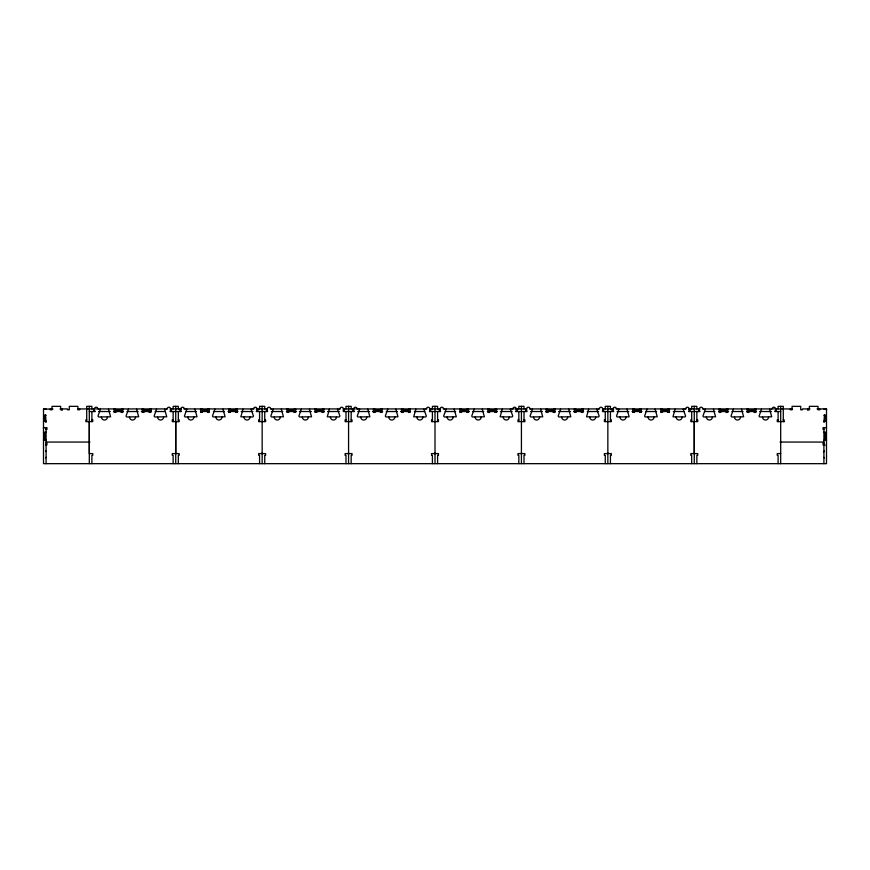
<?xml version="1.0" encoding="UTF-8"?>
<svg xmlns="http://www.w3.org/2000/svg" width="870" height="870" viewBox="0 0 870 870"><rect width="100%" height="100%" fill="white"/><g stroke="black" fill="none" stroke-linecap="round" stroke-linejoin="round"><path stroke-width="1.3" d="M43.5 428.736L43.5 427.659L46.958 427.659L46.958 429.388L46.088 429.388M52.95 408.933L43.5 409.226L46.088 408.933M46.088 428.736L46.088 427.659L46.088 463.666M89.305 421.602L89.305 453.585L92.764 453.585L92.764 455.314L91.894 455.314L91.894 463.666M175.729 453.585L175.729 421.602M262.153 453.585L262.153 406.333M348.576 453.585L348.576 406.333M435 453.585L435 406.333M521.424 453.585L521.424 406.333M607.847 453.585L607.847 406.333M694.271 453.585L694.271 421.602M823.912 451.878L824.336 450.899M826.5 446.114L826.011 444.94M826.5 410.096L826.5 408.933L817.05 408.933M44.794 421.08L46.088 421.145L45.447 421.732L44.794 421.145L44.794 415.262L45.512 414.685L46.088 422.374M46.088 457.305L45.718 457.859M823.912 422.374L824.488 414.685L825.206 415.262L825.206 421.123L823.912 421.145L824.553 421.732L825.206 421.145M62.053 410.042L62.357 409.172M100.398 409.183L97.962 416.132L98.614 416.969L110.61 416.806L108.489 409.183M128.466 409.183L126.03 416.132L126.694 416.969L138.689 416.795L136.568 409.183M156.546 409.183L154.11 416.132L154.816 416.98L166.757 416.795L164.637 409.183M186.822 409.172L184.386 416.132L185.038 416.969L197.033 416.806L194.913 409.172M214.89 409.172L212.454 416.132L213.117 416.969L225.112 416.795L222.992 409.172M242.969 409.172L240.849 416.806L252.844 416.969L253.496 416.132L251.06 409.172M273.245 409.172L270.809 416.132L271.462 416.969L283.457 416.806L281.336 409.172M301.314 409.172L298.878 416.132L299.541 416.969L311.536 416.795L309.415 409.172M329.393 409.172L327.272 416.806L339.267 416.969L339.92 416.132L337.484 409.172M359.669 409.172L357.233 416.132L357.885 416.969L369.88 416.806L367.76 409.172M387.737 409.172L385.301 416.132L385.965 416.969L397.96 416.795L395.839 409.172M415.816 409.172L413.696 416.806L425.691 416.969L426.344 416.132L423.907 409.172M446.092 409.172L443.656 416.132L444.309 416.969L456.304 416.806L454.183 409.172M474.161 409.172L471.725 416.132L472.388 416.969L484.383 416.795L482.263 409.172M502.24 409.172L500.119 416.806L512.115 416.969L512.767 416.132L510.331 409.172M532.516 409.172L530.08 416.132L530.733 416.969L542.728 416.806L540.607 409.172M560.584 409.172L558.159 416.132L558.812 416.969L570.807 416.795L568.686 409.172M588.664 409.172L586.543 416.806L598.538 416.969L599.191 416.132L596.755 409.172M618.94 409.172L616.504 416.132L617.156 416.969L629.151 416.806L627.031 409.172M647.008 409.172L644.583 416.132L645.236 416.969L657.231 416.795L655.11 409.172M675.087 409.172L672.967 416.806L684.962 416.969L685.614 416.132L683.178 409.172M705.363 409.183L702.927 416.132L703.58 416.969L715.575 416.806L713.454 409.183M733.432 409.183L731.007 416.132L731.659 416.969L743.654 416.795L741.534 409.183M761.511 409.183L759.075 416.132L759.782 416.98L771.723 416.795L769.602 409.183M425.821 408.922L426.507 408.356A1.729 1.729 0 0 1 429.769 408.356L430.585 408.933L430.683 411.521M252.909 408.933L253.659 408.356A1.729 1.729 0 0 1 256.922 408.356L257.737 408.933L257.835 411.521M339.333 408.933L340.083 408.356A1.729 1.729 0 0 1 343.346 408.356L344.161 408.933L344.259 411.521M685.027 408.933L685.777 408.356A1.729 1.729 0 0 1 689.04 408.356L689.856 409.792L688.996 409.792L688.996 411.521M771.451 408.933L772.201 408.356A1.729 1.729 0 0 1 775.464 408.356L776.279 408.933L776.366 411.521M93.634 411.521L93.634 408.933L94.536 408.356A1.729 1.729 0 0 1 97.799 408.356L98.604 408.933M166.42 408.933L167.236 408.356A1.729 1.729 0 0 1 170.498 408.356L171.314 409.792L170.444 409.792L170.444 411.521M180.057 411.521L180.057 408.933L180.96 408.356A1.729 1.729 0 0 1 184.222 408.356L185.038 408.933M512.115 408.933L512.93 408.356A1.729 1.729 0 0 1 516.193 408.356L517.008 409.792L516.149 409.792L516.149 411.521M598.538 408.933L599.354 408.356A1.729 1.729 0 0 1 602.616 408.356L603.432 409.792L602.573 409.792L602.573 411.521M60.03 408.933L67.555 408.933L67.555 409.803L69.285 409.803L69.285 406.344L77.93 406.344L77.93 409.803L79.659 409.803L79.659 408.933M77.55 408.933L95.254 408.933M96.483 408.933L167.551 408.933M170.118 408.933L181.351 408.933M183.918 408.933L253.975 408.933M256.215 408.933L267.558 408.933M270.342 408.933L340.398 408.933M343.182 408.933L354.525 408.933M355.754 408.933L426.822 408.933M429.388 408.933L440.622 408.933M443.189 408.933L514.257 408.933M515.486 408.933L526.828 408.933M529.612 408.933L599.669 408.933M602.453 408.933L613.796 408.933M616.036 408.933L686.093 408.933M688.659 408.933L699.882 408.933M702.449 408.933L773.517 408.933M774.746 408.933L792.45 408.933M809.97 408.933L802.444 408.933L802.444 409.803L800.715 409.803L800.715 406.344L792.07 406.344L792.07 409.803L790.341 409.803L790.341 408.933M826.5 409.172L823.912 408.933M257.737 409.792L256.867 409.792L256.867 411.521M344.161 409.792L343.291 409.792L343.291 411.521L354.525 411.521M352.992 409.792L353.851 409.792L353.851 411.521M430.585 409.792L429.726 409.792L429.726 411.521M439.415 409.792L440.274 409.792L440.274 411.521M525.839 409.792L526.709 409.792L526.709 411.521M776.279 409.792L775.42 409.792L775.42 411.521M89.305 411.521L95.254 411.521M98.56 411.521L110.305 411.521M113.513 411.521L123.399 411.521M126.987 411.521L138.058 411.521M141.375 411.521L150.988 411.521M155.099 411.521L165.42 411.521M170.118 411.521L181.351 411.521M186.049 411.521L196.359 411.521M200.589 411.521L209.224 411.521M213.411 411.521L224.482 411.521M228.07 411.521L238.01 411.521M241.164 411.521L252.909 411.521M256.215 411.521L267.558 411.521M271.407 411.521L282.783 411.521M286.415 411.521L296.246 411.521M299.378 411.521L311.362 411.521M314.494 411.521L324.325 411.521M327.588 411.521L339.333 411.521M357.831 411.521L369.576 411.521M372.73 411.521L382.669 411.521M386.258 411.521L397.329 411.521M400.646 411.521L410.151 411.521M414.37 411.521L424.69 411.521M429.388 411.521L440.622 411.521M445.32 411.521L455.641 411.521M459.751 411.521L469.365 411.521M472.682 411.521L483.753 411.521M487.341 411.521L497.227 411.521M500.435 411.521L512.18 411.521M515.486 411.521L526.828 411.521M530.678 411.521L542.423 411.521M545.686 411.521L555.517 411.521M558.649 411.521L570.633 411.521M573.754 411.521L583.596 411.521M587.217 411.521L598.604 411.521M602.453 411.521L613.796 411.521M617.102 411.521L628.847 411.521M632.001 411.521L641.94 411.521M645.529 411.521L656.6 411.521M660.776 411.521L669.421 411.521M673.282 411.521L683.961 411.521M688.659 411.521L699.882 411.521M704.58 411.521L714.901 411.521M719.011 411.521L728.625 411.521M731.942 411.521L743.013 411.521M746.601 411.521L756.487 411.521M759.695 411.521L771.44 411.521M774.746 411.521L780.694 411.521M44.794 415.316L46.088 415.316M823.912 415.316L825.206 415.316M86.717 419.873L85.847 419.873L85.847 421.613L92.764 421.602L92.764 419.873L91.894 419.873M173.141 419.873L172.271 419.873L172.271 421.602L179.187 421.602L179.187 419.873L178.317 419.873M259.565 419.873L258.694 419.873L258.694 421.602L265.611 421.602L265.611 419.873L264.741 419.873M345.988 419.873L345.118 419.873L345.118 421.602L352.035 421.602L352.035 419.873L351.165 419.873M432.412 419.873L431.542 419.873L431.542 421.602L438.458 421.602L438.458 419.873L437.588 419.873M518.835 419.873L517.965 419.873L517.965 421.602L524.882 421.602L524.882 419.873L524.012 419.873M605.259 419.873L604.389 419.873L604.389 421.602L611.305 421.602L611.305 419.873L610.436 419.873M691.683 419.873L690.813 419.873L690.813 421.602L697.729 421.602L697.729 419.873L696.859 419.873M778.106 419.873L777.236 419.873L777.236 421.602L784.153 421.602M783.283 419.884L784.153 419.873L784.153 421.613M826.5 427.659L823.042 427.659L823.042 429.388L823.912 429.388M43.5 432.281L46.088 432.249M823.912 432.281L826.5 432.249M43.5 433.271L44.794 433.271L44.794 439.317L43.5 439.317M826.5 433.271L825.206 433.271L825.206 439.317L826.5 439.317M46.088 442.069L89.958 442.058M780.042 442.058L823.912 442.069M46.088 443.211L46.958 443.211L46.958 444.94L45.61 444.94M823.912 443.211L823.042 443.211L823.042 444.94L824.39 444.94M780.694 453.585L777.236 453.585L777.236 455.314L778.106 455.314L778.106 463.666M703.58 408.933L702.786 408.411A1.729 1.729 0 0 0 699.502 408.356L698.686 409.792L699.556 409.792L699.556 411.521M617.091 408.933L616.362 408.411A1.729 1.729 0 0 0 613.078 408.356L612.262 409.792L613.132 409.792L613.132 411.521M530.667 408.933L529.939 408.411A1.729 1.729 0 0 0 526.654 408.356L525.839 408.933L525.752 411.521M444.244 408.933L443.493 408.356A1.729 1.729 0 0 0 440.231 408.356L439.415 408.933L439.328 411.521M357.885 408.933L357.091 408.411A1.729 1.729 0 0 0 353.807 408.356L353.057 408.933L352.905 411.521M271.462 408.933L270.668 408.411A1.729 1.729 0 0 0 267.384 408.356L266.568 409.792L267.427 409.792L267.427 411.521M824.303 457.87L823.912 457.337M45.664 450.899L46.088 451.508M807.643 409.172L807.947 410.042M826.5 408.933L826.5 463.666L43.5 463.666L43.5 408.933M823.912 427.659L823.912 463.666M819.725 408.933L819.725 409.803L818.007 409.803L818.007 406.344L809.361 406.344L809.361 409.803L807.632 409.803L807.632 408.933M783.283 421.613L783.283 406.344L778.106 406.344L778.106 408.933M780.694 406.344L780.694 463.666M778.106 411.521L778.106 421.613M755.845 408.933L755.845 412.391L754.116 412.391L754.116 411.521M754.54 408.933L754.54 410.227L748.494 410.227L748.494 408.933M748.929 411.521L748.929 412.391L747.199 412.391L747.199 408.933M727.766 408.933L727.766 412.391L726.037 412.391L726.037 411.521M726.461 408.933L726.461 410.227L720.414 410.227L720.414 408.933M720.849 411.521L720.849 412.391L719.12 412.391L719.12 408.933M698.588 408.933L698.588 411.521M696.859 408.933L696.859 406.344L691.683 406.333L691.683 408.933M696.859 411.521L696.859 421.613M696.859 463.666L696.859 455.314L697.729 455.314L697.729 453.585L690.813 453.585L690.813 455.314L691.683 455.314L691.683 463.666M694.271 406.333L694.271 463.666M691.683 411.521L691.683 421.602M689.953 408.933L689.953 411.521M669.421 408.933L669.421 412.391L667.692 412.391L667.692 411.521M668.127 408.933L668.127 410.227L662.081 410.227L662.081 408.933M662.505 411.521L662.505 412.391L660.776 412.391L660.776 408.933M641.342 408.933L641.342 412.391L639.613 412.391L639.613 411.521M640.048 408.933L640.048 410.227L634.002 410.227L634.002 408.933M634.426 411.521L634.426 412.391L632.697 412.391L632.697 408.933M612.175 408.933L612.175 411.521M610.436 408.933L610.436 406.333L605.259 406.333L605.259 408.933M610.436 411.521L610.436 421.602M610.436 463.666L610.436 455.314L611.305 455.314L611.305 453.585L604.389 453.585L604.389 455.314L605.259 455.314L605.259 463.666M607.847 452.857L607.847 463.666M605.259 411.521L605.259 421.602M603.53 408.933L603.53 411.521M583.041 411.521L583.041 408.933L582.998 412.391L581.269 412.391L581.269 411.521M581.704 408.933L581.704 410.227L575.657 410.227L575.657 408.933M576.081 411.521L576.081 412.391L574.352 412.391L574.352 408.933M554.919 408.933L554.919 412.391L553.189 412.391L553.189 411.521M553.624 408.933L553.624 410.227L547.578 410.227L547.578 408.933M548.002 411.521L548.002 412.391L546.273 412.391L546.273 408.933M524.012 408.933L524.012 406.333L518.835 406.333L518.835 408.933M524.012 411.521L524.012 421.602M524.012 463.666L524.012 455.314L524.882 455.314L524.882 453.585L517.965 453.585L517.965 455.314L518.835 455.314L518.835 463.666M521.424 452.857L521.424 463.666M518.835 411.521L518.835 421.602M517.106 408.933L517.106 411.521M496.574 408.933L496.574 412.391L494.845 412.391L494.845 411.521M495.28 408.933L495.28 410.227L489.234 410.227L489.234 408.933M489.658 411.521L489.658 412.391L487.929 412.391L487.929 408.933M468.495 408.933L468.495 412.391L466.766 412.391L466.766 411.521M467.201 408.933L467.201 410.227L461.154 410.227L461.154 408.933M461.578 411.521L461.578 412.391L459.849 412.391L459.849 408.933M437.588 408.933L437.588 406.333L432.412 406.333L432.412 408.933M437.588 411.521L437.588 421.602M437.588 463.666L437.588 455.314L438.458 455.314L438.458 453.585L431.542 453.585L431.542 455.314L432.412 455.314L432.412 463.666M435 452.857L435 463.666M432.412 411.521L432.412 421.602M410.151 408.933L410.151 412.391L408.421 412.391L408.421 411.521M408.856 408.933L408.856 410.227L402.81 410.227L402.81 408.933M403.234 411.521L403.234 412.391L401.505 412.391L401.505 408.933M382.071 408.933L382.071 412.391L380.342 412.391L380.342 411.521M380.777 408.933L380.777 410.227L374.731 410.227L374.731 408.933M375.155 411.521L375.155 412.391L373.426 412.391L373.426 408.933M351.165 408.933L351.165 406.333L345.988 406.333L345.988 408.933M351.165 411.521L351.165 421.602M351.165 463.666L351.165 455.314L352.035 455.314L352.035 453.585L345.118 453.585L345.118 455.314L345.988 455.314L345.988 463.666M348.576 452.857L348.576 463.666M345.988 411.521L345.988 421.602M323.771 408.933L323.727 412.391L321.998 412.391L321.998 411.521M322.433 408.933L322.433 410.227L316.386 410.227L316.386 408.933M316.81 411.521L316.81 412.391L315.081 412.391L315.081 408.933M295.648 408.933L295.648 412.391L293.919 412.391L293.919 411.521M294.354 408.933L294.354 410.227L288.307 410.227L288.307 408.933M288.731 411.521L288.731 412.391L287.002 412.391L287.002 408.933M266.481 408.933L266.481 411.521M264.741 408.933L264.741 406.333L259.565 406.333L259.565 408.933M264.741 411.521L264.741 421.602M264.741 463.666L264.741 455.314L265.611 455.314L265.611 453.585L258.694 453.585L258.694 455.314L259.565 455.314L259.565 463.666M262.153 452.857L262.153 463.666M259.565 411.521L259.565 421.602M237.347 408.933L237.303 412.391L235.574 412.391L235.574 411.521M236.009 408.933L236.009 410.227L229.963 410.227L229.963 408.933M230.387 411.521L230.387 412.391L228.658 412.391L228.658 408.933M209.224 408.933L209.224 412.391L207.495 412.391L207.495 411.521M207.93 408.933L207.93 410.227L201.883 410.227L201.883 408.933M202.308 411.521L202.308 412.391L200.578 412.391L200.578 408.933M181.003 411.521L181.003 409.792L180.144 409.792L180.144 408.933M178.317 408.933L178.317 406.333L173.141 406.344L173.141 408.933M178.317 411.521L178.317 421.602M178.317 463.666L178.317 455.314L179.187 455.314L179.187 453.585L172.271 453.585L172.271 455.314L173.141 455.314L173.141 463.666M175.729 406.333L175.729 463.666M173.141 411.521L173.141 421.613M171.412 408.933L171.412 411.521M150.923 411.521L150.923 408.933L150.88 412.391L149.151 412.391L149.151 411.521M149.586 408.933L149.586 410.227L143.539 410.227L143.539 408.933M143.963 411.521L143.963 412.391L142.234 412.391L142.234 408.933M122.8 408.933L122.8 412.391L121.071 412.391L121.071 411.521M121.506 408.933L121.506 410.227L115.46 410.227L115.46 408.933M115.884 411.521L115.884 412.391L114.155 412.391L114.155 408.933M94.58 411.521L94.58 409.792L93.721 409.792L93.721 408.933M91.894 408.933L91.894 406.344L86.717 406.344L86.717 421.613M91.894 411.521L91.894 421.613M89.305 406.344L89.305 463.666M62.368 408.933L62.368 409.803L60.639 409.803L60.639 406.344L51.993 406.344L51.993 409.803L50.275 409.803L50.275 408.933M654.088 416.991A3.023 3.023 0 0 1 651.064 420.025A3.023 3.023 0 0 1 648.03 416.991M682.156 416.991A3.023 3.023 0 0 1 679.133 420.025A3.023 3.023 0 0 1 676.11 416.991M626.008 416.991A3.023 3.023 0 0 1 622.985 420.025A3.023 3.023 0 0 1 619.962 416.991M567.664 416.991A3.023 3.023 0 0 1 564.641 420.025A3.023 3.023 0 0 1 561.607 416.991M595.732 416.991A3.023 3.023 0 0 1 592.709 420.025A3.023 3.023 0 0 1 589.686 416.991M539.585 416.991A3.023 3.023 0 0 1 536.562 420.025A3.023 3.023 0 0 1 533.538 416.991M481.24 416.991A3.023 3.023 0 0 1 478.217 420.025A3.023 3.023 0 0 1 475.183 416.991M509.309 416.991A3.023 3.023 0 0 1 506.286 420.025A3.023 3.023 0 0 1 503.262 416.991M453.161 416.991A3.023 3.023 0 0 1 450.138 420.025A3.023 3.023 0 0 1 447.115 416.991M394.817 416.991A3.023 3.023 0 0 1 391.783 420.025A3.023 3.023 0 0 1 388.76 416.991M422.885 416.991A3.023 3.023 0 0 1 419.862 420.025A3.023 3.023 0 0 1 416.839 416.991M366.738 416.991A3.023 3.023 0 0 1 363.714 420.025A3.023 3.023 0 0 1 360.691 416.991M308.393 416.991A3.023 3.023 0 0 1 305.359 420.025A3.023 3.023 0 0 1 302.336 416.991M336.462 416.991A3.023 3.023 0 0 1 333.438 420.025A3.023 3.023 0 0 1 330.415 416.991M280.314 416.991A3.023 3.023 0 0 1 277.291 420.025A3.023 3.023 0 0 1 274.267 416.991M221.97 416.991A3.023 3.023 0 0 1 218.935 420.025A3.023 3.023 0 0 1 215.912 416.991M250.038 416.991A3.023 3.023 0 0 1 247.015 420.025A3.023 3.023 0 0 1 243.992 416.991M193.89 416.991A3.023 3.023 0 0 1 190.867 420.025A3.023 3.023 0 0 1 187.844 416.991M107.467 417.002A3.023 3.023 0 0 1 104.444 420.025A3.023 3.023 0 0 1 101.42 417.002M135.546 416.991A3.023 3.023 0 0 1 132.512 420.025A3.023 3.023 0 0 1 129.489 416.991M163.614 416.991A3.023 3.023 0 0 1 160.591 420.025A3.023 3.023 0 0 1 157.568 416.991M740.511 416.991A3.023 3.023 0 0 1 737.488 420.025A3.023 3.023 0 0 1 734.454 416.991M712.432 416.991A3.023 3.023 0 0 1 709.409 420.025A3.023 3.023 0 0 1 706.386 416.991M768.58 417.002A3.023 3.023 0 0 1 765.557 420.025A3.023 3.023 0 0 1 762.533 417.002M46.088 440.307L43.5 440.307L46.088 440.34M826.5 440.307L823.912 440.307L826.5 440.34"/></g></svg>
